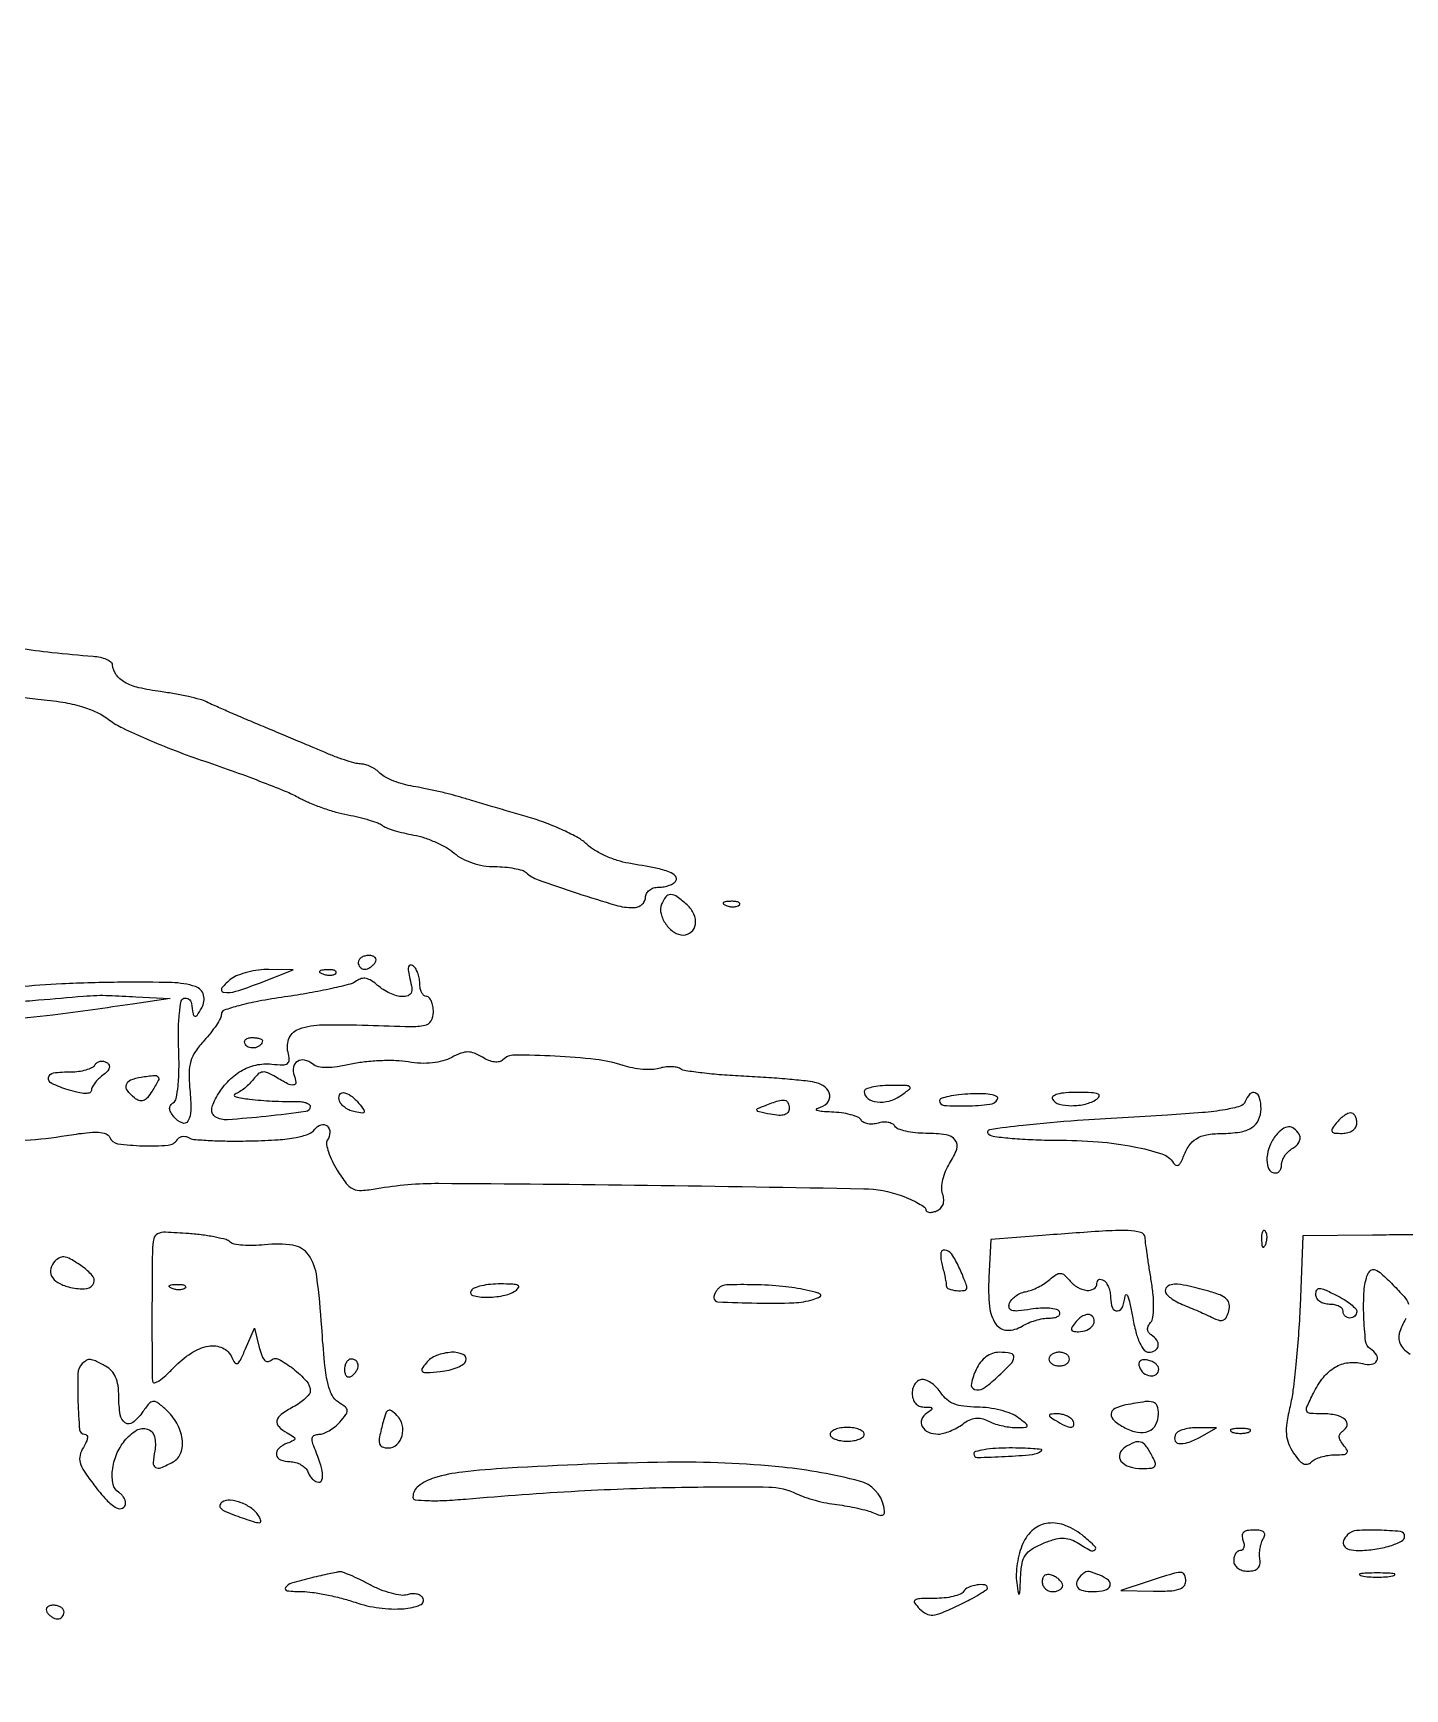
# Model space of a CAD drawing. Extents: x 0 to 2558, y 0 to 3412.
# Drawn here: x 1190.5 to 1391, y 2459.8 to 2701.9 of the extents above; entities that cross this region are included whole.
import ezdxf

# ---------------------------------------------------------------- set-up
doc = ezdxf.new("R2010")
doc.units = 0

msp = doc.modelspace()

# ---------------------------------------------------------------- linework, layer by layer
for points in [[(1286.775, 2242.902503, 0.000001), (1177.44536, 2242.627485, 0.134519)], [(1176.555032, 2242.380365, -0.000002), (1098.265318, 2241.934774, -0.000173)], [(1923.086218, 2244.376059, -0.000011), (1814.032813, 2244.041497, -0.000207)], [(1102.150613, 2258.328759, 0.000012), (1205.122254, 2258.377188, 0.008936)], [(1188.050008, 2604.889123, 0.012745), (1191.17685, 2604.503519, -0.015011), (1194.811384, 2604.038576, -0.032299), (1197.564195, 2603.417708, -0.040799), (1199.760333, 2602.571062, -0.048882), (1201.651917, 2601.418602, 0.049214), (1203.526319, 2600.27831, 0.010152), (1207.047507, 2598.672425, 0.010583), (1211.231782, 2596.969961, 0.00979), (1215.593788, 2595.399069, -0.005145), (1219.948986, 2593.876178, -0.005751), (1224.112519, 2592.317678, -0.005325), (1227.627714, 2590.912327, -0.03018), (1229.441871, 2590.033036, 0.028687), (1230.900092, 2589.320881, 0.015249), (1232.776675, 2588.600679, 0.01513), (1234.745451, 2587.979356, 0.022685), (1236.5, 2587.568401, -0.013042), (1238.104719, 2587.225032, -0.014905), (1239.61875, 2586.811407, -0.014134), (1240.875999, 2586.388116, -0.077524), (1241.5, 2586.040904, 0.075059), (1242.108024, 2585.69867, 0.015603), (1243.270044, 2585.298539, 0.016057), (1244.661665, 2584.915927, 0.014546), (1246.121425, 2584.609198, -0.0352), (1247.674957, 2584.215177, -0.025112), (1249.349272, 2583.567743, -0.025492), (1250.89062, 2582.784476, -0.048366), (1252.024435, 2581.978808, 0.057435), (1253.204121, 2581.172251, 0.040726), (1254.680041, 2580.542048, 0.039147), (1256.31032, 2580.136358, 0.041433), (1257.95301, 2580, -0.02177), (1259.418864, 2579.936147, -0.024943), (1260.807759, 2579.744752, -0.025196), (1261.95434, 2579.467566, -0.113806), (1262.55, 2579.131072, 0.099951), (1264.301323, 2578.077425, 0.006362), (1269.995776, 2576.129137, 0.007651), (1275.669478, 2574.363931, 0.071704), (1278.194172, 2574, 0.081658), (1278.883888, 2574.113398, 0.092069), (1279.469538, 2574.440625, 0.100681), (1279.861123, 2574.927884, 0.119635), (1280, 2575.5, -0.128528), (1280.149516, 2576.07204, -0.100726), (1280.570164, 2576.559375, -0.089148), (1281.199409, 2576.887055, -0.075715), (1281.940983, 2577, 0.043661), (1282.726014, 2577.068682, 0.044784), (1283.480279, 2577.272601, 0.048902), (1284.097682, 2577.571814, 0.117592), (1284.455504, 2577.928004, 0.334167), (1284.392563, 2578.614504, 0.120137), (1283.528711, 2579.199478, 0.040359), (1281.518391, 2579.767634, 0.006683), (1277.556066, 2580.494377, -0.036407), (1275.886071, 2580.904493, -0.027756), (1274.129487, 2581.583977, -0.028397), (1272.547344, 2582.410419, -0.057093), (1271.429408, 2583.264189, 0.06443), (1270.170184, 2584.197035, 0.018765), (1268.01569, 2585.295203, 0.018524), (1265.473391, 2586.360539, 0.01884), (1262.873342, 2587.228221, -0.000302), (1260.17664, 2588.018362, -0.00026), (1257.344044, 2588.851778, -0.000262), (1254.77555, 2589.610404, -0.000759), (1253, 2590.138772, 0.010309), (1251.409448, 2590.579202, 0.006272), (1249.513296, 2591.037143, 0.006284), (1247.620839, 2591.444187, 0.011042), (1246.045264, 2591.726353, -0.028829), (1244.622386, 2592.033751, -0.026562), (1243.20389, 2592.509379, -0.02754), (1241.986118, 2593.070384, -0.074797), (1241.223835, 2593.633308, 0.044645), (1240.598006, 2594.156349, 0.036853), (1239.848932, 2594.598534, 0.038283), (1239.095209, 2594.90226, 0.076784), (1238.462498, 2595, -0.063135), (1237.693414, 2595.097501, -0.01275), (1236.366002, 2595.475905, -0.013269), (1234.834882, 2595.999902, -0.012067), (1233.283927, 2596.620103, 0.001048), (1231.417128, 2597.414754, 0.000415), (1228.849029, 2598.499066, 0.000411), (1226.074331, 2599.66521, 0.000516), (1223.5, 2600.741536, -0.001797), (1221.080936, 2601.760236, -0.002052), (1218.774069, 2602.752662, -0.001854), (1216.822812, 2603.610227, -0.011606), (1215.837255, 2604.075416, 0.050117), (1214.881979, 2604.439423, 0.010995), (1213.173684, 2604.86096, 0.011339), (1211.167589, 2605.261897, 0.010675), (1209.1047, 2605.580499, -0.024418), (1205.93113, 2606.160324, -0.06999), (1203.845801, 2606.967441, -0.109864), (1202.616129, 2608.063232, -0.134802), (1202.081764, 2609.5, 0.214707), (1201.857747, 2609.899483, 0.057941), (1201.212544, 2610.26974, 0.047805), (1200.304924, 2610.560165, 0.03392), (1199.246727, 2610.716137, -0.00663), (1193.227344, 2611.27019, -0.01244), (1188.382536, 2611.90321, -0.010964)], [(1189.308048, 2539.988814, 0.021865), (1195.352758, 2540.689119, -0.0102), (1198.255009, 2541.094154, -0.041114), (1200.041487, 2541.158642, -0.077655), (1201.133491, 2540.936034, -0.21531), (1201.677769, 2540.397338, 0.273621), (1202.823562, 2539.489166, 0.026492), (1206.502854, 2539.182779, 0.027149), (1210.205598, 2539.272307, 0.239097), (1211.561584, 2540.099645, -0.11381), (1211.86361, 2540.404816, -0.100306), (1212.282797, 2540.564511, -0.093891), (1212.755202, 2540.553554, -0.085999), (1213.207065, 2540.372027, 0.118529), (1213.976319, 2540.119137, 0.007654), (1216.344864, 2539.961749, 0.010825), (1219.202739, 2539.877718, 0.007839), (1222.387967, 2539.902984, 0.009811), (1226.284153, 2540.071528, 0.029765), (1228.91624, 2540.395224, 0.044281), (1230.681319, 2540.884453, 0.140967), (1231.653999, 2541.607111, -0.149818), (1232.575848, 2542.267514, -0.268479), (1233.460686, 2542.087806, -0.225875), (1233.852432, 2541.165216, -0.128405), (1233.488729, 2539.981763, 0.184715), (1233.373863, 2539.378853, 0.035384), (1233.652053, 2538.279239, 0.033444), (1234.182286, 2536.972202, 0.025336), (1234.92843, 2535.615803, 0.023833), (1236.252473, 2533.685558, 0.123027), (1237.254253, 2532.880275, 0.126594), (1238.5025, 2532.652598, 0.025846), (1240.748718, 2532.930547, -0.044969), (1249.78525, 2533.699758, -0.002128), (1280.296942, 2533.418527, -0.001311), (1311.935577, 2532.909262, -0.08225), (1317.406621, 2531.897606, -0.017682), (1318.783341, 2531.343995, -0.026089), (1319.944445, 2530.754397, -0.024098), (1320.809631, 2530.19958, -0.242703), (1321, 2529.830496, 0.241184), (1321.124723, 2529.586973, 0.127324), (1321.449379, 2529.460732, 0.078693), (1321.943431, 2529.480255, 0.042488), (1322.529801, 2529.649809, 0.096452), (1323.136392, 2530.029028, 0.118156), (1323.504308, 2530.585053, 0.103574), (1323.60822, 2531.307183, 0.061034), (1323.446873, 2532.167388, -0.088699), (1323.325784, 2533.090737, -0.044778), (1323.485517, 2534.257695, -0.042263), (1323.876771, 2535.479095, -0.046423), (1324.458632, 2536.577209, 0.058713), (1325.512334, 2538.689355, 0.257774), (1325.299325, 2540.016832, 0.194347), (1323.951972, 2540.794045, 0.034842), (1321, 2541, -0.024863), (1319.466589, 2541.076298, -0.031664), (1318.069429, 2541.305699, -0.033022), (1316.965601, 2541.637582, -0.166291), (1316.47486, 2542.040677, 0.135531), (1316.092491, 2542.395323, 0.073852), (1315.482561, 2542.604883, 0.064695), (1314.748324, 2542.644789, 0.05817), (1314, 2542.5, -0.05817), (1313.251676, 2542.355211, -0.064695), (1312.517439, 2542.395117, -0.073852), (1311.907509, 2542.604677, -0.135531), (1311.52514, 2542.959323, 0.157095), (1311.043742, 2543.369412, 0.033297), (1309.986672, 2543.728376, 0.031801), (1308.651213, 2543.995219, 0.02556), (1307.190983, 2544.116001, -0.011996), (1305.86947, 2544.189299, -0.052), (1305.098289, 2544.332266, -0.471639), (1305.023353, 2544.508434, -0.212087), (1305.25, 2544.689326, 0.134918), (1306.547827, 2545.439024, 0.231702), (1306.936327, 2546.598217, 0.199691), (1306.264381, 2547.755139, 0.10904), (1304.75, 2548.455523, 0.028149), (1303.416365, 2548.670314, 0.004433), (1300.769667, 2548.921275, 0.004911), (1297.641139, 2549.159029, 0.004271), (1294.359503, 2549.347882, -0.007226), (1291.159872, 2549.550989, -0.009835), (1288.281732, 2549.832538, -0.007073), (1285.897116, 2550.147516, -0.102381), (1285.100554, 2550.437854, 0.093132), (1284.529088, 2550.65809, 0.041208), (1283.721165, 2550.738948, 0.038904), (1282.825833, 2550.684814, 0.042318), (1281.975352, 2550.492177, -0.068769), (1280.979096, 2550.321152, -0.028387), (1279.608008, 2550.35416, -0.027427), (1278.119893, 2550.557297, -0.031663), (1276.7343, 2550.916728, 0.050094), (1272.702243, 2551.805731, 0.017396), (1266.761969, 2552.294643, 0.010775), (1260.843935, 2552.447257, 0.200013), (1259.149663, 2551.749663, -0.144315), (1258.633213, 2551.468364, -0.084227), (1257.9233, 2551.43708, -0.066303), (1257.081269, 2551.657863, -0.042376), (1256.17961, 2552.119905, 0.04315), (1255.014194, 2552.714832, 0.098154), (1254.047677, 2552.900785, 0.08972), (1253.028917, 2552.710589, 0.031977), (1251.676863, 2552.094654, -0.056856), (1250.383667, 2551.581421, -0.040592), (1248.850914, 2551.297632, -0.037068), (1247.143256, 2551.250088, -0.030285), (1245.325652, 2551.444981, 0.033676), (1243.51164, 2551.627065, 0.018229), (1241.267444, 2551.618671, 0.018084), (1238.973421, 2551.443163, 0.02713), (1236.993604, 2551.109898, -0.018068), (1234.950452, 2550.727792, -0.038696), (1233.351377, 2550.613429, -0.051938), (1232.14225, 2550.746653, -0.120377), (1231.326908, 2551.143654, 0.121179), (1230.173983, 2551.702773, 0.194854), (1229.113025, 2551.515704, 0.211155), (1228.538023, 2550.666486, 0.137201), (1228.650663, 2549.467975, -0.073113), (1228.878228, 2548.452429, -0.412649), (1228.551992, 2548.071534, -0.142073), (1227.689026, 2548.248658, -0.015863), (1225.925527, 2549.25, 0.031965), (1224.795967, 2549.84415, 0.131834), (1224.040081, 2549.964713, 0.156441), (1223.398916, 2549.682716, 0.050862), (1222.689096, 2548.912229, -0.036129), (1222.124107, 2548.261555, -0.026088), (1221.408672, 2547.619527, -0.026521), (1220.66034, 2547.078274, -0.050615), (1220, 2546.741176, 0.736854), (1220.02635, 2546.366078, 0.02833), (1222.120782, 2545.998037, 0.018138), (1225.447445, 2545.727883, 0.012288), (1229.25, 2545.65112, -0.040939), (1229.920043, 2545.599125, -0.060526), (1230.485938, 2545.436289, -0.079748), (1230.87021, 2545.19524, -0.216122), (1231, 2544.908995, -0.376421), (1230.354982, 2544.173615, -0.006332), (1224.562022, 2543.486439, -0.009273), (1218.898188, 2542.993229, -0.156737), (1217.099748, 2543.438352, -0.142834), (1216.710309, 2543.87049, -0.128106), (1216.593209, 2544.463676, -0.082284), (1216.7736, 2545.255045, -0.030753), (1217.270479, 2546.284182, -0.057395), (1218.874836, 2548.503413, -0.072946), (1220.830803, 2550.099884, -0.078675), (1223.034642, 2550.984945, -0.082529), (1225.36694, 2551.125458, 0.019981), (1226.979979, 2551.021185, 0.16618), (1227.668913, 2551.23789, 0.254884), (1227.919415, 2551.773384, 0.048586), (1227.74342, 2552.873161, -0.174531), (1227.93196, 2554.966997, -0.205691), (1229.404605, 2556.284067, -0.077218), (1232.793282, 2556.865179, -0.012794), (1239.436137, 2556.799531, 0.003391), (1245.657527, 2556.621015, 0.055328), (1247.734046, 2556.805561, 0.211674), (1248.648583, 2557.453462, 0.135122), (1249, 2558.730088, 0.042124), (1248.926655, 2559.599124, 0.06172), (1248.70625, 2560.333213, 0.081079), (1248.382404, 2560.831009, 0.211111), (1248, 2561, -0.186414), (1247.618213, 2561.147465, -0.089706), (1247.29375, 2561.570164, -0.069539), (1247.073784, 2562.198222, -0.049547), (1247, 2562.940983, 0.048659), (1246.922922, 2563.731127, 0.047088), (1246.694476, 2564.500626, 0.050885), (1246.358717, 2565.138724, 0.108209), (1245.959918, 2565.524772, 0.205529), (1245.582108, 2565.581162, 0.286058), (1245.353521, 2565.338875, 0.090659), (1245.341475, 2564.679022, 0.020836), (1245.568326, 2563.583789, -0.026723), (1245.827306, 2562.254901, -0.138806), (1245.726387, 2561.521862, -0.216926), (1245.289833, 2561.130472, -0.076064), (1244.437149, 2561, -0.071606), (1243.625222, 2561.116878, -0.035554), (1242.648576, 2561.481166, -0.034381), (1241.671243, 2562.011066, -0.042526), (1240.847498, 2562.638012, 0.040918), (1239.954451, 2563.322245, 0.091859), (1239.167233, 2563.644713, 0.118704), (1238.449565, 2563.622656, 0.099962), (1237.768758, 2563.280001, -0.104196), (1236.849238, 2562.826819, -0.008022), (1234.15551, 2562.184088, -0.010717), (1230.88545, 2561.532282, -0.007967), (1227.25, 2560.947903, 0.0098), (1223.459897, 2560.324397, 0.02023), (1220.531697, 2559.660048, 0.017486), (1218.39111, 2559.001344, 0.319584), (1218, 2558.451936, -0.121538), (1217.848624, 2557.838383, -0.023004), (1217.261658, 2556.836079, -0.023351), (1216.448753, 2555.703336, -0.019564), (1215.486494, 2554.579928, 0.036755), (1214.202746, 2552.972577, 0.078871), (1213.524461, 2551.543094, 0.070305), (1213.27971, 2549.86985, 0.024508), (1213.387405, 2547.431681, -0.024016), (1213.525313, 2544.377657, -0.13128), (1213.097875, 2542.796132, -0.384373), (1212.248144, 2542.522214, -0.114493), (1211.064749, 2543.421983, -0.042645), (1210.596583, 2544.095425, -0.119022), (1210.435722, 2544.643839, -0.164065), (1210.564392, 2545.09668, -0.104161), (1210.965159, 2545.478467, 0.21086), (1211.3946, 2546.10404, 0.021113), (1211.660478, 2547.941, 0.022187), (1211.799047, 2550.362886, 0.012372), (1211.763718, 2553.317495, -0.01197), (1211.726931, 2556.199911, -0.021894), (1211.856044, 2558.546814, -0.019043), (1212.100363, 2560.321329, -0.295941), (1212.5, 2560.75, -0.098877), (1212.891097, 2560.768734, -0.110131), (1213.242969, 2560.632812, -0.111616), (1213.500429, 2560.362192, -0.103825), (1213.625, 2560, 0.010544), (1213.848702, 2558.472778, 0.254149), (1214.10589, 2558.144314, 0.361571), (1214.443827, 2558.243375, 0.01631), (1215.134033, 2559.346375, 0.198105), (1215.389589, 2561.222568, 0.257345), (1214.215581, 2562.458944, 0.070562), (1210.768529, 2563.038654, 0.009315), (1203.341805, 2563.091365, 0.007332), (1194.6518, 2562.863681, 0.018229), (1188.310761, 2562.372459, 0.016067)], [(1187.765026, 2560.262419, 0.008637), (1191.25, 2560.501736, -0.000578), (1197.852261, 2561.062158, -0.012645), (1199.788682, 2561.175054, -0.019348), (1201.529845, 2561.16505, -0.00215), (1205.5, 2560.9714), (1210.5, 2560.705958), (1205, 2559.898562, -0.004629), (1193.364217, 2558.300326, -0.016557), (1185.889527, 2557.594619, -0.021238)], [(1393.841725, 2526.162155, 0.001936), (1390.299215, 2526.153976, 0.001363), (1386.314338, 2526.118483), (1376.128677, 2526), (1375.704621, 2515.75, -0.007386), (1375.465882, 2511.500275, -0.007121), (1375.099534, 2507.207357, -0.007067), (1374.669593, 2503.435866, -0.025663), (1374.24023, 2501.062279, 0.018675), (1373.773423, 2498.672756, 0.05761), (1373.706907, 2497.030728, 0.075358), (1374.017889, 2495.672226, 0.051187), (1374.7486, 2494.260932, 0.030595), (1375.51679, 2493.231777, 0.100588), (1376.17904, 2492.709354, 0.173799), (1376.77888, 2492.635047, 0.142066), (1377.348653, 2492.948653, -0.08636), (1377.922637, 2493.35248, -0.036748), (1378.80276, 2493.691167, -0.034957), (1379.81787, 2493.922435, -0.038548), (1380.822445, 2494, 0.018841), (1382.087105, 2494.047671, 0.194886), (1382.545121, 2494.274765, 0.322242), (1382.585982, 2494.673666, 0.042859), (1382.073886, 2495.410972, -0.042246), (1381.600925, 2496.090157, -0.118701), (1381.437769, 2496.641842, -0.164411), (1381.565939, 2497.096706, -0.104543), (1381.967754, 2497.480071, 0.196858), (1382.570471, 2498.309365, 0.283124), (1382.29927, 2499.149989, 0.125372), (1380.99115, 2499.793982, 0.052054), (1379.017628, 2500, -0.015643), (1377.176948, 2500.057601, -0.277272), (1376.707129, 2500.381457, -0.21569), (1376.706217, 2501.011163, -0.00983), (1377.652618, 2503.005476, -0.052028), (1379.120407, 2505.312141, -0.089782), (1380.824052, 2506.809519, -0.105154), (1382.741635, 2507.471546, -0.094951), (1384.838327, 2507.332028, 0.094406), (1386.168225, 2507.242089, 0.244231), (1386.938449, 2507.768814, 0.276843), (1386.896663, 2508.634045, 0.107614), (1386, 2509.5, -0.231123), (1385.293371, 2510.619731, -0.017969), (1385.028563, 2514.253299, -0.024316), (1385.072426, 2517.968337, -0.076644), (1385.598651, 2520.396485, -0.152902), (1386.065681, 2520.986147, -0.252457), (1386.682106, 2521.049802, -0.086492), (1387.616831, 2520.458249, -0.012153), (1389.276296, 2518.87755, -0.016741), (1390.907635, 2517.13315, -0.088403), (1391.580636, 2516.015719, -0.150551)], [(1391.177645, 2513.912847, 0.070145), (1390.204795, 2511.723709, 0.20303), (1390.403261, 2510.111554, 0.137237), (1391.824827, 2508.719471, 0.027078)]]:
    msp.add_lwpolyline(points, format="xyb")
for points in [[(1282.35674, 2574.487265, 0.155972), (1282.278268, 2573.111001, 0.090461), (1282.97958, 2571.59356, 0.089874), (1284.177141, 2570.413186, 0.150855), (1285.515456, 2570, 0.181597), (1286.704408, 2570.446546, 0.181838), (1287.30462, 2571.565098, 0.139731), (1287.087331, 2573.054026, 0.103531), (1286.10382, 2574.406044, 0.027551), (1284.636126, 2575.594068, 0.152085), (1283.68355, 2575.913477, 0.238222), (1282.964642, 2575.569697, 0.07278)], [(1291.8125, 2574.316886, 0.051402), (1292.359369, 2574.160852, 0.05415), (1292.916927, 2574.123424, 0.060344), (1293.402231, 2574.202593, 0.126455), (1293.729167, 2574.395833, 0.296942), (1293.77538, 2574.614691, 0.208169), (1293.592839, 2574.799335, 0.077125), (1293.112848, 2574.910055, 0.028489), (1292.416667, 2574.921053, 0.018894), (1291.670344, 2574.862007, 0.168741), (1291.37858, 2574.720685, 0.470617), (1291.395823, 2574.538436, 0.054073)], [(1238, 2566, 0.092995), (1238.071618, 2565.618268, 0.096318), (1238.276414, 2565.29375, 0.099231), (1238.581949, 2565.076556, 0.105429), (1238.940983, 2565, 0.089642), (1239.346558, 2565.073302, 0.053229), (1239.7871, 2565.29375, 0.051032), (1240.193797, 2565.617485, 0.06081), (1240.5, 2566, 0.139169), (1240.607943, 2566.379648, 0.191142), (1240.478525, 2566.70625, 0.138808), (1240.110654, 2566.926733, 0.066118), (1239.559017, 2567, 0.062283), (1238.962904, 2566.925455, 0.080552), (1238.457961, 2566.70625, 0.097988), (1238.120018, 2566.381379, 0.153634)], [(1219.442702, 2563.581761, 0.068115), (1218.073918, 2562.261406, 0.576689), (1218.325606, 2561.629096, 0.11284), (1220.128472, 2561.771747, 0.017135), (1223.559138, 2562.97742), (1228.5, 2564.906451), (1224.94113, 2564.953226, 0.035251), (1223.43627, 2564.866856, 0.029167), (1221.857932, 2564.569652, 0.03013), (1220.438066, 2564.12314, 0.06671)], [(1232.8125, 2564.316886, 0.051402), (1233.359369, 2564.160852, 0.05415), (1233.916927, 2564.123424, 0.060344), (1234.402231, 2564.202593, 0.126455), (1234.729167, 2564.395833, 0.296942), (1234.77538, 2564.614691, 0.208169), (1234.592839, 2564.799335, 0.077125), (1234.112848, 2564.910055, 0.028489), (1233.416667, 2564.921053, 0.018894), (1232.670344, 2564.862007, 0.168741), (1232.37858, 2564.720685, 0.470617), (1232.395823, 2564.538436, 0.054073)], [(1224, 2554.559017, -0.211827), (1223.716404, 2553.919648, -0.127879), (1222.969093, 2553.529206, -0.122608), (1222.101938, 2553.54388, -0.191362), (1221.510081, 2553.983688, -0.136093), (1221.397824, 2554.36964, -0.190788), (1221.524436, 2554.701458, -0.140899), (1221.890269, 2554.925389, -0.067432), (1222.440983, 2555, -0.026751), (1223.038367, 2554.968016, -0.042195), (1223.542039, 2554.870461, -0.051652), (1223.89701, 2554.729146, -0.279105)], [(1200.65149, 2549.487114, 0.035678), (1200.019529, 2548.951899, 0.038127), (1199.485125, 2548.343273, 0.041215), (1199.113456, 2547.753019, 0.120471), (1199, 2547.288965, -0.309938), (1198.763378, 2546.94391, -0.098362), (1198.115772, 2546.831073, -0.05162), (1197.054275, 2546.966327, -0.018365), (1195.577264, 2547.369715, -0.032051), (1193.196767, 2548.285951, -0.336574), (1192.735415, 2549.150955, -0.332617), (1193.444511, 2549.837484, -0.031765), (1196, 2550, 0.032534), (1197.149261, 2550.074859, 0.037954), (1198.219897, 2550.298542, 0.041397), (1199.074461, 2550.624679, 0.143445), (1199.510081, 2551.016312, -0.105663), (1199.83261, 2551.352867, -0.09927), (1200.27164, 2551.537577, -0.096255), (1200.759601, 2551.54169, -0.092787), (1201.220589, 2551.363669, -0.132825), (1201.567436, 2550.993673, -0.19841), (1201.609937, 2550.558166, -0.121901), (1201.310145, 2550.054683, -0.039962)], [(1207.860492, 2547.148219, -0.035961), (1207.179942, 2546.215097, -0.127204), (1206.57951, 2545.790311, -0.178533), (1205.972546, 2545.784648, -0.087399), (1205.291204, 2546.173285, -0.05902), (1204.253243, 2547.264987, -0.241309), (1204.10438, 2548.139001, -0.227369), (1204.729819, 2548.807679, -0.053371), (1206.25, 2549.220262, -0.012422), (1208.21128, 2549.483733, -0.260348), (1208.736241, 2549.261353, -0.297861), (1208.780103, 2548.725858, -0.015248)], [(1238.095723, 2545.384661, -0.012546), (1238.831021, 2544.452027, -0.269635), (1238.869986, 2544.117054, -0.332895), (1238.604818, 2543.966234, -0.016462), (1237.551034, 2544.134661, -0.05429), (1236.799027, 2544.367188, -0.050949), (1236.097281, 2544.759869, -0.054749), (1235.546172, 2545.244562, -0.105041), (1235.249533, 2545.75, -0.180186), (1235.28009, 2546.619413, -0.338837), (1235.855066, 2546.95301, -0.133711), (1236.939749, 2546.50269, -0.054734)], [(1312, 2547.106989, 0.243515), (1312.514925, 2546.112407, 0.126017), (1313.857528, 2545.599949, 0.09347), (1315.645611, 2545.72979, 0.08826), (1317.303757, 2546.500206, 0.011945), (1318.619803, 2547.469671, 0.459782), (1318.636015, 2547.79308, 0.18783), (1318.178241, 2547.979985, 0.004075), (1315.722506, 2548, 0.022632), (1314.295847, 2547.935391, 0.036249), (1313.093486, 2547.737678, 0.041344), (1312.229274, 2547.453121, 0.301156)], [(1323, 2545.782516, 0.396195), (1323.657023, 2545.083505, 0.021308), (1326.975637, 2545.019453, 0.02265), (1330.337886, 2545.250475, 0.229751), (1331.48789, 2545.980406, 0.414991), (1331.396923, 2546.363475, 0.088961), (1330.691101, 2546.640054, 0.043547), (1329.386691, 2546.78276, 0.016357), (1327.546907, 2546.762922, 0.016145), (1325.803979, 2546.630586, 0.026081), (1324.335654, 2546.393298, 0.023956), (1323.231587, 2546.099271, 0.326575)], [(1367.694304, 2545.645753, -0.233686), (1366.963702, 2544.971571, -0.028547), (1364.779499, 2544.462349, -0.02206), (1361.437116, 2544.03266, -0.006688), (1356.337315, 2543.67321, 0.002442), (1343.16801, 2542.85733, 0.010023), (1335.199726, 2542.163911, 0.012517), (1330.314114, 2541.515819, 0.691349), (1330.179957, 2540.867619, 0.110524), (1331.099304, 2540.537297, 0.009411), (1333.609112, 2540.270356, 0.012097), (1336.648156, 2540.078809, 0.009074), (1340, 2540.009736, -0.018561), (1346.171078, 2539.765385, -0.028837), (1351.448443, 2539.052065, -0.030813), (1355.47993, 2538.007112, -0.175687), (1357.196205, 2536.666702, 0.134663), (1357.539689, 2536.351077, 0.260268), (1357.901484, 2536.363309, 0.133411), (1358.269456, 2536.748529, 0.035595), (1358.623264, 2537.528025, -0.058407), (1359.464244, 2539.17704, -0.106668), (1360.543781, 2540.223777, -0.09656), (1362.037456, 2540.794403, -0.041688), (1364.168213, 2540.984687, 0.034994), (1366.89827, 2541.191745, 0.102899), (1368.658764, 2541.835844, 0.148689), (1369.645284, 2542.96116, 0.106539), (1370, 2544.606989, 0.063953), (1369.799246, 2546.170102, 0.226783), (1369.164222, 2546.921757, 0.324351), (1368.381944, 2546.759919, 0.093545)], [(1339.5, 2546, 0.194116), (1340.482014, 2545.27833, 0.062656), (1342.307916, 2545.048622, 0.058919), (1344.339065, 2545.288804, 0.084784), (1346, 2546, 0.163739), (1346.342075, 2546.429595, 0.417353), (1346.188239, 2546.753933, 0.073665), (1345.236708, 2546.937027, 0.00987), (1343.190983, 2546.984687, 0.018067), (1341.448417, 2546.927901, 0.048038), (1340.221481, 2546.723967, 0.099296), (1339.573663, 2546.404093, 0.384351)], [(1301, 2544.638672, -0.155923), (1300.818759, 2544.071614, -0.164572), (1300.345672, 2543.729664, -0.093142), (1299.518533, 2543.635044, -0.029267), (1298.277953, 2543.797696, -0.00605), (1296.633711, 2544.132683, -0.210906), (1296.322615, 2544.358937, -0.44332), (1296.403525, 2544.613015, -0.013845), (1297.527953, 2545.088739, -0.01426), (1299.424376, 2545.768203, -0.111566), (1300.351818, 2545.854991, -0.267064), (1300.827812, 2545.492497, -0.099829)], [(1372.217467, 2540.75, 0.074154), (1371.288492, 2539.200021, 0.07685), (1370.866728, 2537.465308, 0.097376), (1371.024953, 2536.019935, 0.237111), (1371.75, 2535.27041, 0.120733), (1372.225907, 2535.224548, 0.144971), (1372.632812, 2535.412232, 0.128422), (1372.90522, 2535.814499, 0.085155), (1373, 2536.366977, -0.091476), (1373.120765, 2537.021545, -0.056258), (1373.481867, 2537.719778, -0.053952), (1374.012998, 2538.35359, -0.063914), (1374.640398, 2538.818633, 0.069387), (1375.21497, 2539.2543, 0.088506), (1375.593476, 2539.799409, 0.104964), (1375.720863, 2540.365819, 0.142359), (1375.581381, 2540.868323, 0.089354), (1374.851518, 2541.680925, 0.175755), (1374.035972, 2541.944685, 0.151306), (1373.151064, 2541.636139, 0.061827)], [(1381, 2542.5, 0.027702), (1380.394365, 2541.682027, 0.285199), (1380.38379, 2541.280049, 0.243483), (1380.749908, 2541.04858, 0.02153), (1381.877555, 2541, 0.064485), (1382.713548, 2541.108268, 0.089651), (1383.396259, 2541.426683, 0.107148), (1383.840705, 2541.911399, 0.132926), (1384, 2542.5, 0.056567), (1383.93488, 2543.073753, 0.075975), (1383.742218, 2543.559375, 0.095133), (1383.457225, 2543.884944, 0.167044), (1383.122445, 2544, 0.117955), (1382.700558, 2543.899069, 0.036411), (1382.136985, 2543.559375, 0.034151), (1381.54111, 2543.074049, 0.031583)], [(1207.925, 2523.863829, 0.005413), (1207.866256, 2520.038847, 0.001193), (1207.852181, 2513.475355, 0.000705), (1207.863315, 2506.738262, 0.015139), (1207.929627, 2504.75, 0.461473), (1208.208684, 2504.541156, 0.086963), (1208.880644, 2504.821875, 0.042835), (1209.879411, 2505.588784, 0.019335), (1211.055313, 2506.75, -0.058794), (1213.576551, 2508.875014, -0.102189), (1216.109041, 2509.884182, -0.151118), (1218.179244, 2509.625241, -0.190444), (1219.512812, 2508.25, 0.055159), (1219.951702, 2507.4539, 0.396928), (1220.343389, 2507.374077, 0.142581), (1220.783849, 2507.863421, 0.010824), (1221.530402, 2509.5), (1222.821203, 2512.5), (1223.537385, 2509.676784, 0.028746), (1223.89979, 2508.529303, 0.091464), (1224.315541, 2507.844776, 0.200797), (1224.757779, 2507.633196, 0.211919), (1225.205803, 2507.805803, -0.328016), (1226.337682, 2507.978589, -0.044546), (1228.479646, 2506.601236, -0.044601), (1230.433499, 2504.782355, -0.185074), (1231, 2503.304309, -0.169955), (1230.83914, 2502.844736, -0.038199), (1230.265625, 2502.228799, -0.035429), (1229.457083, 2501.583132, -0.027916), (1228.5, 2501, 0.032714), (1226.73428, 2499.900837, 0.181574), (1226.123785, 2498.987775, 0.262977), (1226.377813, 2498.118096, 0.065617), (1227.609458, 2497.198682, -0.013484), (1228.558376, 2496.633515, -0.257116), (1228.718917, 2496.341957, -0.292554), (1228.549448, 2496.077109, -0.016487), (1227.609458, 2495.680377, 0.091442), (1226.384387, 2494.931326, 0.254215), (1226.057312, 2494.011822, 0.264337), (1226.651819, 2493.266005, 0.095529), (1228.031385, 2493, -0.068006), (1228.850994, 2492.888006, -0.06271), (1229.635134, 2492.559375, -0.06668), (1230.267132, 2492.073641, -0.104363), (1230.638374, 2491.5, 0.054472), (1230.933573, 2490.926332, 0.057298), (1231.341476, 2490.440625, 0.063945), (1231.794861, 2490.110015, 0.12625), (1232.22362, 2490, 0.328447), (1232.70753, 2490.356316, 0.10973), (1232.784697, 2491.285882, 0.049437), (1232.403741, 2492.880155, 0.014298), (1231.506465, 2495.25, -0.046423), (1231.265076, 2496.036594, -0.151373), (1231.316428, 2496.572735, -0.204483), (1231.641654, 2496.889003, -0.092268), (1232.238024, 2497, 0.092726), (1232.909309, 2497.125571, 0.039299), (1233.737884, 2497.524189, 0.037136), (1234.579782, 2498.101646, 0.03997), (1235.30495, 2498.784472, 0.020539), (1236.214996, 2499.877074, 0.181461), (1236.394077, 2500.467678, 0.211224), (1236.126571, 2500.980335, 0.028829), (1235.116632, 2501.695089, -0.140016), (1234.173606, 2502.739716, -0.059195), (1233.541768, 2504.538178, -0.031804), (1233.078466, 2507.483684, -0.00676), (1232.669132, 2512.660616, 0.015623), (1231.955048, 2520.027626, 0.12011), (1230.719231, 2523.242929, 0.208742), (1228.461989, 2524.636817, 0.062165), (1224.319346, 2524.709141, -0.020482), (1222.656646, 2524.599651, -0.025972), (1221.118212, 2524.641406, -0.025591), (1219.868505, 2524.805093, -0.152155), (1219.292574, 2525.107426, 0.131287), (1218.684927, 2525.458834, 0.015698), (1217.16068, 2525.818695, 0.017844), (1215.285304, 2526.130524, 0.01378), (1213.223228, 2526.340601, 0.008033), (1209.823757, 2526.537657, 0.120357), (1208.667683, 2526.306045, 0.239621), (1208.115769, 2525.599496, 0.041669)], [(1338, 2526.069842), (1330.5, 2525.5), (1330.204867, 2519.909902, 0.037809), (1330.301088, 2515.696912, 0.126193), (1331.240667, 2513.118728, 0.239802), (1332.888518, 2512.219474, 0.147833), (1335.067632, 2512.810164, -0.040321), (1335.948247, 2513.265994, -0.026607), (1337.022023, 2513.650486, -0.026785), (1338.113577, 2513.914244, -0.045916), (1339.045448, 2514, 0.044072), (1339.799502, 2514.066595, 0.095853), (1340.339618, 2514.274408, 0.174007), (1340.58153, 2514.58113, 0.222786), (1340.540694, 2514.934156, 0.198526), (1340.090607, 2515.259069, 0.037682), (1339.070781, 2515.421538, 0.035033), (1337.774328, 2515.437895, 0.025869), (1336.34747, 2515.281535, -0.014066), (1334.509256, 2515.036076, -0.089774), (1333.575099, 2515.105755, -0.257532), (1333.194743, 2515.465554, -0.158945), (1333.198659, 2516.097379, -0.097682), (1333.518117, 2516.660277, -0.056329), (1334.091688, 2517.191744, -0.05325), (1334.814928, 2517.613925, -0.060013), (1335.582866, 2517.853238, 0.045197), (1336.433523, 2518.090994, 0.025956), (1337.408786, 2518.520421, 0.025758), (1338.351687, 2519.058013, 0.038726), (1339.106618, 2519.628466, -0.030729), (1340.03758, 2520.355588, -0.160754), (1340.65359, 2520.53463, -0.174605), (1341.225905, 2520.304945, -0.037692), (1341.979062, 2519.525228, 0.085065), (1343.163959, 2518.510171, 0.106196), (1344.532834, 2518.045836, 0.169413), (1345.565105, 2518.276898, 0.259326), (1346, 2519.059017, -0.108972), (1346.078288, 2519.413961, -0.182303), (1346.29375, 2519.6254, -0.161196), (1346.6179, 2519.656512, -0.082592), (1347, 2519.5, -0.111412), (1347.383556, 2519.123976, -0.050262), (1347.70625, 2518.49335, -0.046318), (1347.925923, 2517.729296, -0.046881), (1348, 2516.940983, 0.090557), (1348.26689, 2515.47947, 0.352156), (1349.005048, 2515.044624, 0.272078), (1349.785361, 2515.670641, 0.077815), (1350.118796, 2517.25, -0.363152), (1350.279359, 2517.422548, -0.351212), (1350.483955, 2517.296875, -0.032391), (1350.817234, 2516.136533, -0.008636), (1351.19507, 2514.25, 0.018042), (1351.696539, 2511.969776, 0.043341), (1352.271553, 2510.340006, 0.063967), (1352.900752, 2509.321936, 0.226105), (1353.576274, 2509, 0.133316), (1354.51252, 2509.254151, 0.227151), (1354.957047, 2509.912445, 0.191493), (1354.755152, 2510.770111, 0.10226), (1353.951442, 2511.530011, -0.100149), (1353.576191, 2511.881848, -0.14061), (1353.424541, 2512.312518, -0.121412), (1353.51565, 2512.806298, -0.064394), (1353.844261, 2513.339028, 0.136188), (1354.181305, 2514.113199, 0.030597), (1354.295478, 2515.560384, 0.027716), (1354.226007, 2517.394353, 0.017963), (1353.95243, 2519.5, -0.002643), (1353.629036, 2521.50601, -0.003165), (1353.346466, 2523.398438, -0.002724), (1353.127171, 2524.99567, -0.020839), (1353.059611, 2525.75, 0.324883), (1352.446361, 2526.514737, 0.061429), (1350.567697, 2526.787032, 0.022039), (1346.841275, 2526.70192, 0.002231)], [(1370.078947, 2525.416667, 0.018894), (1370.137993, 2524.670344, 0.168741), (1370.279315, 2524.37858, 0.470617), (1370.461564, 2524.395823, 0.054073), (1370.683114, 2524.8125, 0.051402), (1370.839148, 2525.359369, 0.05415), (1370.876576, 2525.916927, 0.060344), (1370.797407, 2526.402231, 0.126455), (1370.604167, 2526.729167, 0.296942), (1370.385309, 2526.77538, 0.208169), (1370.200665, 2526.592839, 0.077125), (1370.089945, 2526.112848, 0.028489)], [(1193.666667, 2522.333333, 0.133853), (1193.044919, 2521.245598, 0.185901), (1193.171848, 2520.141477, 0.141405), (1194.08335, 2519.188219, 0.07035), (1195.644645, 2518.553053, 0.059723), (1197.955258, 2518.258956, 0.232494), (1199.216808, 2518.867695, 0.331404), (1199.244548, 2520.007956, 0.086233), (1197.861764, 2521.384271, 0.014891), (1196.178083, 2522.490336, 0.082428), (1195.178043, 2522.897869, 0.154936), (1194.414526, 2522.832859, 0.098575)], [(1323.369714, 2521.75, -0.007025), (1323.601554, 2520.833587, -0.007754), (1323.799577, 2519.940625, -0.007282), (1323.945571, 2519.173885, -0.038866), (1323.986345, 2518.75, 0.315997), (1324.342305, 2518.26214, 0.057581), (1325.498546, 2518.01172, 0.061193), (1326.64269, 2518.039164, 0.372008), (1327, 2518.452947, 0.086484), (1326.949518, 2518.742618, 0.006008), (1326.659099, 2519.521038, 0.008394), (1326.283996, 2520.44433, 0.006211), (1325.839485, 2521.452947, 0.044596), (1324.779233, 2523.319147, 0.214529), (1323.757843, 2523.93467, 0.441702), (1323.17152, 2523.428499, 0.072277)], [(1212.729167, 2518.395833, -0.126455), (1212.402231, 2518.202593, -0.060344), (1211.916927, 2518.123424, -0.05415), (1211.359369, 2518.160852, -0.051402), (1210.8125, 2518.316886, -0.054073), (1210.395823, 2518.538436, -0.470617), (1210.37858, 2518.720685, -0.168741), (1210.670344, 2518.862007, -0.018894), (1211.416667, 2518.921053, -0.028489), (1212.112848, 2518.910055, -0.077125), (1212.592839, 2518.799335, -0.208169), (1212.77538, 2518.614691, -0.296942)], [(1254.5, 2518, 0.502912), (1254.784681, 2517.283875, 0.06521), (1256.702654, 2517.032664, 0.047696), (1259.183497, 2517.269856, 0.096068), (1261, 2518, 0.105295), (1261.447446, 2518.445797, 0.460391), (1261.355509, 2518.759026, 0.094378), (1260.597523, 2518.939849, 0.010459), (1258.809017, 2518.984687, 0.025192), (1257.350579, 2518.917223, 0.032027), (1256.020713, 2518.701752, 0.033521), (1254.969981, 2518.386281, 0.166136)], [(1290.666667, 2518.333333, 0.045316), (1290.411526, 2518.02722, 0.037022), (1290.195833, 2517.659301, 0.038398), (1290.047751, 2517.28799, 0.075825), (1290, 2516.974925, 0.402636), (1290.598108, 2516.352595, 0.005673), (1296.277203, 2516.19159, 0.012235), (1301.704267, 2516.232141, 0.072002), (1304.5, 2516.728455, 0.020786), (1305.553056, 2517.126052, 0.485026), (1305.625889, 2517.394407, 0.172154), (1305.237362, 2517.655481, 0.006419), (1303.5, 2518.076693, 0.03301), (1300.090855, 2518.623435, 0.01826), (1295.879279, 2518.861687, 0.011532), (1291.867873, 2518.849378, 0.19213)], [(1356, 2517.978561, 0.187321), (1356.180776, 2517.512961, 0.044074), (1356.807812, 2516.93811, 0.039452), (1357.697154, 2516.36171, 0.030016), (1358.75, 2515.87096, -0.005001), (1359.923595, 2515.393804, -0.004022), (1361.17624, 2514.857968, -0.004066), (1362.325701, 2514.344118, -0.010374), (1363.147837, 2513.947727, 0.062791), (1363.950619, 2513.659596, 0.173555), (1364.537769, 2513.733083, 0.160934), (1364.973301, 2514.1703, 0.052187), (1365.299058, 2515.035598, 0.101474), (1365.352723, 2516.037317, 0.169327), (1364.963831, 2516.776697, 0.098543), (1364.002341, 2517.372383, 0.021826), (1362.151221, 2517.974693, 0.011843), (1359.119887, 2518.739821, 0.05579), (1357.338912, 2518.940296, 0.140516), (1356.381663, 2518.666511, 0.258811)], [(1384, 2514.926758, -0.107084), (1383.923394, 2514.573171, -0.099497), (1383.70625, 2514.272235, -0.095862), (1383.381757, 2514.070479, -0.091536), (1383, 2514, -0.099038), (1382.618362, 2514.076342, -0.097945), (1382.29375, 2514.29375, -0.097945), (1382.076342, 2514.618362, -0.099038), (1382, 2515, 0.191087), (1381.848523, 2515.381882, 0.088204), (1381.4125, 2515.70625, 0.068025), (1380.765418, 2515.926307, 0.048028), (1380, 2516, -0.06945), (1379.235603, 2516.106689, -0.085499), (1378.5875, 2516.418111, -0.100027), (1378.154169, 2516.880576, -0.139264), (1378, 2517.423355, -0.111406), (1378.14828, 2518.08059, -0.296076), (1378.539788, 2518.321325, -0.099312), (1379.317183, 2518.145538, -0.010596), (1381, 2517.350113, -0.023054), (1382.148844, 2516.709246, -0.031143), (1383.11875, 2516.020907, -0.032026), (1383.819494, 2515.376552, -0.193167)], [(1342.990862, 2513.48899, 0.020503), (1342.380863, 2512.689439, 0.209835), (1342.301216, 2512.290494, 0.309419), (1342.547214, 2512.059463, 0.038489), (1343.318538, 2512, 0.097687), (1344.53132, 2512.239229, 0.13552), (1345.402845, 2512.914106, 0.207611), (1345.597001, 2513.73197, 0.213376), (1345.129619, 2514.419891, 0.16352), (1344.692105, 2514.522056, 0.079103), (1344.128869, 2514.37665, 0.065296), (1343.530512, 2514.01722, 0.05173)], [(1247.935868, 2507.422726, 0.039295), (1247.322152, 2506.552394, 0.410756), (1247.417769, 2506.168108, 0.153553), (1248.029297, 2506.016693, 0.008776), (1249.986412, 2506.172726, 0.033235), (1251.30253, 2506.389925, 0.041587), (1252.479643, 2506.771051, 0.046742), (1253.371524, 2507.246391, 0.169218), (1253.756322, 2507.75, 0.387158), (1253.336347, 2508.686458, 0.117185), (1251.661867, 2508.98621, 0.077268), (1249.464085, 2508.516853, 0.12907)], [(1328.344403, 2506.492871, 0.055288), (1327.652238, 2504.430584, 0.373282), (1328.129959, 2503.558559, 0.243658), (1329.384979, 2503.713593, 0.036641), (1331.430887, 2505.348368, 0.014401), (1333.420899, 2507.302141, 0.171254), (1333.861016, 2508.270546, 0.385315), (1333.431663, 2508.83743, 0.047657), (1331.75, 2508.992198, 0.081728), (1330.72914, 2508.820573, 0.07601), (1329.788657, 2508.329294, 0.070326), (1328.979477, 2507.539095, 0.055699)], [(1339, 2508, 0.148195), (1339.115568, 2507.618646, 0.098894), (1339.440625, 2507.29375, 0.082425), (1339.926543, 2507.074694, 0.064853), (1340.5, 2507, 0.064853), (1341.073457, 2507.074694, 0.082425), (1341.559375, 2507.29375, 0.098894), (1341.884432, 2507.618646, 0.148195), (1342, 2508, 0.148195), (1341.884432, 2508.381354, 0.098894), (1341.559375, 2508.70625, 0.082425), (1341.073457, 2508.925306, 0.064853), (1340.5, 2509, 0.064853), (1339.926543, 2508.925306, 0.082425), (1339.440625, 2508.70625, 0.098894), (1339.115568, 2508.381354, 0.148195)], [(1197.666667, 2507.333333, 0.189694), (1197.025231, 2505.859393, 0.017151), (1197.020183, 2501.764623, 0.014286), (1197.272745, 2497.672184, 0.388033), (1198.008474, 2497, -0.237284), (1198.316407, 2496.845146, -0.186028), (1198.417891, 2496.479945, -0.085613), (1198.25294, 2495.878358, -0.029964), (1197.822785, 2495.087842, 0.080356), (1197.336645, 2493.931183, 0.128432), (1197.355774, 2492.865697, 0.078205), (1197.940105, 2491.58994, 0.016502), (1199.365202, 2489.587842, 0.023587), (1201.198362, 2487.405988, 0.076644), (1202.67289, 2486.23328, 0.254477), (1203.558488, 2486.215113, 0.280242), (1204, 2486.940983, 0.089642), (1203.926698, 2487.346558, 0.053229), (1203.70625, 2487.7871, 0.051032), (1203.382515, 2488.193797, 0.06081), (1203, 2488.5, -0.205273), (1202.16797, 2489.684637, -0.079832), (1202.069772, 2491.726514, -0.068679), (1202.658083, 2494.045872, -0.07391), (1203.844242, 2496.055975, -0.085721), (1205.58772, 2497.582389, -0.221237), (1207.210286, 2497.765914, -0.259297), (1208.213584, 2496.668326, -0.105896), (1208.259818, 2494.578817, 0.029586), (1208.029631, 2492.81442, 0.281679), (1208.365055, 2492.167848, 0.240227), (1209.148409, 2492.111668, 0.022872), (1210.933838, 2492.964591, 0.186645), (1212.066812, 2494.281778, 0.120552), (1212.272867, 2496.307606, 0.095541), (1211.488638, 2498.604009, 0.079075), (1209.865917, 2500.621343, 0.021626), (1208.648437, 2501.63093, 0.197573), (1207.996631, 2501.803595, 0.189669), (1207.396989, 2501.471281, 0.019714), (1206.402633, 2500.164452, -0.07173), (1205.034401, 2498.708148, -0.331289), (1203.948263, 2498.671709, -0.206116), (1203.201463, 2499.868247, -0.037878), (1203, 2502.523833, 0.035965), (1202.885445, 2504.114367, 0.066843), (1202.53203, 2505.356092, 0.08154), (1201.92773, 2506.291681, 0.086009), (1201.065741, 2506.964816, 0.010297), (1199.569321, 2507.726459, 0.085763), (1198.840811, 2507.935237, 0.161692), (1198.289845, 2507.816296, 0.063128)], [(1236, 2506.440983, 0.066118), (1236.073267, 2505.889346, 0.138808), (1236.29375, 2505.521475, 0.191142), (1236.620352, 2505.392057, 0.139169), (1237, 2505.5, 0.06081), (1237.382515, 2505.806203, 0.051032), (1237.70625, 2506.2129, 0.053229), (1237.926698, 2506.653442, 0.089642), (1238, 2507.059017, 0.105429), (1237.923444, 2507.418051, 0.099231), (1237.70625, 2507.723586, 0.096318), (1237.381732, 2507.928382, 0.092995), (1237, 2508, 0.153634), (1236.618621, 2507.879982, 0.097988), (1236.29375, 2507.542039, 0.080552), (1236.074545, 2507.037096, 0.062283)], [(1352.218166, 2506.845503, 0.139121), (1352.825283, 2505.95468, 0.144703), (1353.800731, 2505.532228, 0.193087), (1354.657365, 2505.760286, 0.222662), (1355.052821, 2506.5, 0.153371), (1354.947923, 2506.908094, 0.080237), (1354.600154, 2507.307742, 0.067404), (1354.071665, 2507.63905, 0.055333), (1353.437653, 2507.845503, 0.058438), (1352.766066, 2507.904421, 0.165894), (1352.33175, 2507.741918, 0.209098), (1352.147553, 2507.380834, 0.095591)], [(1319, 2503, 0.072179), (1319.119977, 2502.173224, 0.107116), (1319.470664, 2501.533783, 0.116288), (1320.029481, 2501.131278, 0.096277), (1320.75, 2500.984687, -0.014763), (1321.646453, 2500.950359, -0.283898), (1321.863691, 2500.794931, -0.345083), (1321.799577, 2500.561505, -0.018391), (1321.121885, 2500.096491, 0.164858), (1320.389098, 2499.189225, 0.217293), (1320.468114, 2498.141857, 0.166969), (1321.38415, 2497.310998, 0.10655), (1322.809017, 2497.031803, 0.062587), (1323.591781, 2497.14516, 0.029706), (1324.557915, 2497.474165, 0.028878), (1325.541158, 2497.943508, 0.036244), (1326.38814, 2498.493057, -0.048229), (1327.351728, 2499.085994, -0.082395), (1328.254482, 2499.356196, -0.089121), (1329.145623, 2499.310379, -0.065658), (1330.072399, 2498.961253, 0.041297), (1330.923195, 2498.592634, 0.023363), (1332.003863, 2498.282368, 0.023191), (1333.130221, 2498.069837, 0.035045), (1334.125388, 2498, 0.007067), (1335.604704, 2498.02091, 0.345517), (1335.81723, 2498.197612, 0.285547), (1335.715287, 2498.481759, 0.005621), (1334.44113, 2499.468197, 0.071308), (1333.416567, 2500.034835, 0.028978), (1331.89243, 2500.514453, 0.027948), (1330.168018, 2500.847969, 0.03182), (1328.490547, 2500.968197, -0.0279), (1326.546156, 2501.092257, -0.062384), (1325.111619, 2501.449567, -0.080319), (1324.044618, 2502.073323, -0.080988), (1323.232073, 2503, 0.048682), (1322.643741, 2503.765087, 0.046919), (1321.911816, 2504.4125, 0.050645), (1321.153239, 2504.856181, 0.107418), (1320.491526, 2505, 0.132227), (1319.920715, 2504.846361, 0.101384), (1319.436441, 2504.414773, 0.088185), (1319.111601, 2503.767072, 0.072364)], [(1350.25, 2501.294267, 0.062515), (1348.629432, 2500.765946, 0.276574), (1348.09315, 2499.966943, 0.237023), (1348.514337, 2499.008349, 0.05003), (1350.078141, 2497.95818, 0.077199), (1351.959907, 2497.298233, 0.143727), (1353.554392, 2497.461901, 0.174392), (1354.608657, 2498.411282, 0.123722), (1355, 2499.968615, 0.08135), (1354.805641, 2501.155293, 0.248417), (1354.232369, 2501.699219, 0.105427), (1353.051273, 2501.772637, 0.010571)], [(1241.650529, 2498.827411, 0.011156), (1241.114234, 2496.629487, 0.102513), (1241.101827, 2495.652712, 0.255387), (1241.500637, 2495.171167, 0.095039), (1242.393011, 2495, 0.189743), (1243.638373, 2495.490246, 0.140326), (1244.409463, 2496.771062, 0.124608), (1244.434016, 2498.392663, 0.139036), (1243.673619, 2499.754952, 0.036074), (1242.882679, 2500.439313, 0.27435), (1242.41245, 2500.489174, 0.201951), (1242.044183, 2500.087771, 0.020552)], [(1340, 2499, 0.03301), (1341.319161, 2498.266028, 0.110887), (1342.277708, 2498.050802, 0.372932), (1342.633474, 2498.359022, 0.175918), (1342.5, 2499, 0.101161), (1342.140373, 2499.382022, 0.052761), (1341.566787, 2499.701752, 0.049393), (1340.883651, 2499.916365, 0.053738), (1340.190983, 2499.984687, 0.012098), (1339.238528, 2499.953006, 0.343021), (1339.064256, 2499.800669, 0.295079), (1339.157251, 2499.569384, 0.010223)], [(1307, 2497, 0.226478), (1307.182831, 2496.617064, 0.074992), (1307.734375, 2496.29375, 0.057076), (1308.542644, 2496.073116, 0.038131), (1309.5, 2496, 0.038131), (1310.457356, 2496.073116, 0.057076), (1311.265625, 2496.29375, 0.074992), (1311.817169, 2496.617064, 0.226478), (1312, 2497, 0.226478), (1311.817169, 2497.382936, 0.074992), (1311.265625, 2497.70625, 0.057076), (1310.457356, 2497.926884, 0.038131), (1309.5, 2498, 0.038131), (1308.542644, 2497.926884, 0.057076), (1307.734375, 2497.70625, 0.074992), (1307.182831, 2497.382936, 0.226478)], [(1357.542705, 2497.069098, 0.194675), (1357.389549, 2496.171683, 0.311375), (1357.935537, 2495.661437, 0.119534), (1359.273221, 2495.782272, 0.044406), (1361.012549, 2496.552301), (1363.5, 2497.929129), (1360.809017, 2497.964565, 0.03221), (1359.736725, 2497.909582, 0.038005), (1358.739507, 2497.716138, 0.04151), (1357.9447, 2497.425514, 0.146969)], [(1365.75, 2497.337719, 0.057986), (1366.320008, 2497.181385, 0.037979), (1367, 2497.12966, 0.037979), (1367.679992, 2497.181385, 0.057986), (1368.25, 2497.337719, 0.174857), (1368.459382, 2497.525001, 0.447206), (1368.398438, 2497.693942, 0.078554), (1367.89144, 2497.810911, 0.017491), (1367, 2497.842105, 0.017491), (1366.10856, 2497.810911, 0.078554), (1365.601562, 2497.693942, 0.447206), (1365.540618, 2497.525001, 0.174857)], [(1328, 2494.122837, 0.4196), (1328.516401, 2493.615828, 0.008263), (1332.595871, 2493.758176, 0.011625), (1336.591164, 2494.057, 0.15731), (1337.916667, 2494.633055, 0.649462), (1337.871199, 2494.778376, 0.009619), (1336.693229, 2494.89221, 0.012602), (1335.119925, 2494.97393, 0.006673), (1333.166667, 2495, 0.015964), (1331.18603, 2494.936748, 0.026086), (1329.517708, 2494.742333, 0.02408), (1328.263059, 2494.466613, 0.338709)], [(1350.121885, 2495.096491, 0.168917), (1349.348129, 2494.122869, 0.258172), (1349.524684, 2493.084812, 0.152816), (1350.727381, 2492.273026, 0.072739), (1352.594201, 2492, 0.022308), (1353.971616, 2492.061486, 0.22071), (1354.460615, 2492.343858, 0.252535), (1354.52314, 2492.871523, 0.028661), (1354, 2494, 0.037827), (1353.148352, 2495.337458, 0.164617), (1352.38481, 2495.861906, 0.170457), (1351.476272, 2495.805392, 0.041228)], [(1259.848931, 2492.044937, 0.012821), (1253.260204, 2491.481769, 0.046517), (1249.146883, 2490.63135, 0.087935), (1246.810203, 2489.43774, 0.234965), (1246, 2487.808832, 0.382304), (1246.333976, 2487.435879, 0.018853), (1248.120402, 2487.30621, 0.020823), (1250.573126, 2487.323095, 0.009622), (1253.756276, 2487.539141, -0.007732), (1270.189652, 2488.716912, -0.010025), (1285.285558, 2489.261116, -0.006763), (1298.015655, 2489.292417, -0.112685), (1302.10167, 2488.312009, 0.033061), (1303.269061, 2487.826933, 0.015802), (1304.823616, 2487.352663, 0.015589), (1306.484534, 2486.957921, 0.021417), (1308, 2486.714392, -0.014207), (1309.475766, 2486.499018, -0.012168), (1311.015731, 2486.190596, -0.012337), (1312.401533, 2485.841651, -0.033949), (1313.351424, 2485.506474, 0.030152), (1314.278194, 2485.171527, 0.211775), (1314.742995, 2485.232701, 0.266956), (1314.943649, 2485.599291, 0.045344), (1314.851424, 2486.422512, 0.286486), (1311.294259, 2490.163498, 0.03769), (1300.012899, 2492.183876, 0.029184), (1283.215051, 2492.915299, 0.011198)], [(1218.099745, 2487.061646, 0.187806), (1217.775358, 2486.631317, 0.272977), (1217.893759, 2486.183207, 0.092322), (1218.615009, 2485.694646, 0.01896), (1220.05285, 2485.131421, 0.003654), (1222.70258, 2484.229382, 0.070413), (1223.555699, 2484.073947, 0.487734), (1223.769564, 2484.326394, 0.087434), (1223.503323, 2484.994623, 0.095529), (1222.442088, 2486.147447, 0.06783), (1220.896711, 2486.993313, 0.072058), (1219.300146, 2487.352831, 0.159122)], [(1335.174576, 2481.032265, 0.038817), (1334.70203, 2479.692668, 0.02683), (1334.3701, 2478.119012, 0.027148), (1334.213979, 2476.562243, 0.048886), (1334.280632, 2475.282265, 0.003676), (1334.531896, 2473.695782, 0.6786), (1334.651089, 2473.669886, 0.136946), (1334.754377, 2473.981471, 0.001657), (1334.850168, 2476.12868, -0.032359), (1335.060341, 2478.104686, -0.104195), (1335.546023, 2479.326704, -0.110089), (1336.466462, 2480.211328, -0.03841), (1338.114782, 2481.047544, -0.02573), (1339.740347, 2481.624856, -0.066467), (1340.967422, 2481.819186, -0.083739), (1342.026726, 2481.666921, -0.062179), (1343.101213, 2481.168864, 0.015352), (1345.052264, 2480.032133, 0.306939), (1345.704248, 2480.096744, 0.447019), (1345.722759, 2480.615705, 0.017781), (1344.139216, 2482.033269, 0.07606), (1341.47948, 2483.637598, 0.126197), (1338.900323, 2484.000706, 0.146049), (1336.722798, 2483.076859, 0.116215)], [(1367.361626, 2481.5, -0.055937), (1367.511135, 2480.925634, -0.100118), (1367.483616, 2480.440625, -0.147206), (1367.289193, 2480.122486, -0.184534), (1366.968615, 2480, 0.152681), (1366.599211, 2479.884506, 0.098158), (1366.284531, 2479.559375, 0.08088), (1366.07223, 2479.073532, 0.062722), (1366, 2478.5, 0.131854), (1366.156341, 2477.917452, 0.104804), (1366.59381, 2477.431787, 0.089397), (1367.259309, 2477.109991, 0.068123), (1368.062858, 2477, 0.05753), (1368.966576, 2477.104327, 0.137978), (1369.551872, 2477.427193, 0.157751), (1369.836429, 2477.974373, 0.082608), (1369.837817, 2478.75, -0.047028), (1369.785126, 2479.511684, -0.03476), (1369.864805, 2480.353125, -0.035473), (1370.05416, 2481.144636, -0.063705), (1370.333975, 2481.75, 0.101585), (1370.540467, 2482.302379, 0.25288), (1370.4011, 2482.696221, 0.149676), (1369.894858, 2482.933414, 0.035268), (1368.952028, 2483, 0.042316), (1367.989503, 2482.918394, 0.14781), (1367.437966, 2482.643306, 0.206775), (1367.236212, 2482.17507, 0.091616)], [(1382.666667, 2482.333333, 0.097438), (1382.059435, 2481.428639, 0.254224), (1382.135914, 2480.674221, 0.188303), (1382.879493, 2480.165926, 0.058427), (1384.25, 2480.013655, 0.034072), (1386.645301, 2480.191681, 0.03995), (1388.866477, 2480.693427, 0.042386), (1390.547495, 2481.378024, 0.281969), (1391, 2482.116631, 0.384825), (1390.402627, 2482.777851, 0.018845), (1387.206811, 2482.98165, 0.02193), (1383.976749, 2482.923972, 0.182923)], [(1231.199254, 2476.013559, 0.012709), (1228.273286, 2475.241566, 0.171546), (1227.388045, 2474.605345, 0.569106), (1227.609062, 2474.119513, 0.027274), (1229.798386, 2474, -0.035376), (1231.320529, 2473.892171, -0.014494), (1233.363213, 2473.540627, -0.014255), (1235.543236, 2473.034964, -0.017719), (1237.536234, 2472.436179, 0.048858), (1241.067782, 2471.61056, 0.05036), (1244.656067, 2471.497905, 0.078034), (1247.071664, 2472.050785, 0.465786), (1247.424569, 2473.122049, 0.135578), (1247.07205, 2473.44895, 0.073843), (1246.509655, 2473.642074, 0.064682), (1245.832604, 2473.678789, 0.058146), (1245.142527, 2473.545236, -0.111979), (1244.245946, 2473.469472, -0.031172), (1242.85591, 2473.752764, -0.029804), (1241.279626, 2474.280314, -0.02737), (1239.730309, 2475.004559, 0.009785), (1238.249349, 2475.761383, 0.013201), (1236.879521, 2476.383771, 0.010232), (1235.724253, 2476.844672, 0.124168), (1235.253624, 2476.897639, 0.017888), (1234.790233, 2476.817726, 0.002038), (1233.751783, 2476.595716, 0.002462), (1232.518316, 2476.320383, 0.002001)], [(1343.666667, 2476.333333, 0.100787), (1343.055946, 2475.410269, 0.268587), (1343.163032, 2474.656815, 0.178078), (1343.981608, 2474.152274, 0.050018), (1345.5, 2474, 0.058786), (1347.180084, 2474.198217, 0.247246), (1347.919396, 2474.84618, 0.325871), (1347.7009, 2475.655603, 0.07783), (1346.418213, 2476.393011, 0.007226), (1345.125878, 2476.867616, 0.090039), (1344.612344, 2476.949388, 0.157593), (1344.216593, 2476.811929, 0.034635)], [(1353.5, 2475.471998), (1349.5, 2474.153703), (1354.25, 2474.076852, 0.014807), (1356.587828, 2474.10826, 0.062093), (1357.971142, 2474.341549, 0.129604), (1358.718048, 2474.79832, 0.193397), (1359, 2475.5, 0.106242), (1358.796841, 2476.445319, 0.296374), (1358.252015, 2476.79543, 0.074212), (1357.056535, 2476.610782, 0.004242)], [(1384.75, 2476.294267, 0.029693), (1385.774707, 2476.159351, 0.017887), (1387, 2476.115502, 0.017887), (1388.225293, 2476.159351, 0.029693), (1389.25, 2476.294267, 0.142433), (1389.560023, 2476.453014, 0.611425), (1389.517187, 2476.600334, 0.039503), (1388.61149, 2476.701569, 0.008087), (1387, 2476.727636, 0.008087), (1385.38851, 2476.701569, 0.039503), (1384.482813, 2476.600334, 0.611425), (1384.439977, 2476.453014, 0.142433)], [(1326.5, 2474, -0.164652), (1326.031699, 2473.612828, -0.033661), (1324.989778, 2473.29375, -0.03212), (1323.67145, 2473.07334, -0.025365), (1322.226697, 2473, 0.008032), (1320.072009, 2472.965385, 0.146142), (1319.42716, 2472.75, 0.417492), (1319.358059, 2472.340625, 0.040429), (1320.080047, 2471.491382, 0.075636), (1321.073017, 2470.760659, 0.144687), (1322.035606, 2470.569488, 0.078092), (1323.336914, 2470.897884, 0.011753), (1325.794333, 2472.014721, 0.008594), (1327.406249, 2472.827976, 0.013346), (1328.764585, 2473.58981, 0.007539), (1329.858245, 2474.264723, 0.25609), (1330, 2474.523339, 0.370086), (1329.614868, 2474.972402, 0.075493), (1328.481104, 2474.974981, 0.063347), (1327.222056, 2474.61981, 0.155164)], [(1338, 2475.468615, 0.10122), (1338.114629, 2474.908181, 0.098432), (1338.440625, 2474.431406, 0.097416), (1338.927495, 2474.112001, 0.096899), (1339.5, 2474, 0.057609), (1340.073715, 2474.066322, 0.076852), (1340.559375, 2474.262322, 0.095748), (1340.884842, 2474.552359, 0.164455), (1341, 2474.893011, 0.13875), (1340.891374, 2475.276919, 0.061199), (1340.559375, 2475.692784, 0.053891), (1340.073796, 2476.075237, 0.048303), (1339.5, 2476.361626, 0.075244), (1338.885039, 2476.496694, 0.151899), (1338.407358, 2476.382077, 0.166113), (1338.106211, 2476.027855, 0.094119)], [(1192.5, 2471, 0.06081), (1192.806203, 2470.617485, 0.051032), (1193.2129, 2470.29375, 0.053229), (1193.653442, 2470.073302, 0.089642), (1194.059017, 2470, 0.105429), (1194.418051, 2470.076556, 0.099231), (1194.723586, 2470.29375, 0.096318), (1194.928382, 2470.618268, 0.092995), (1195, 2471, 0.153634), (1194.879982, 2471.381379, 0.097988), (1194.542039, 2471.70625, 0.080552), (1194.037096, 2471.925455, 0.062283), (1193.440983, 2472, 0.066118), (1192.889346, 2471.926733, 0.138808), (1192.521475, 2471.70625, 0.191142), (1192.392057, 2471.379648, 0.139169)]]:
    msp.add_lwpolyline(points, format="xyb", close=True)

doc.saveas('drawing.dxf')
